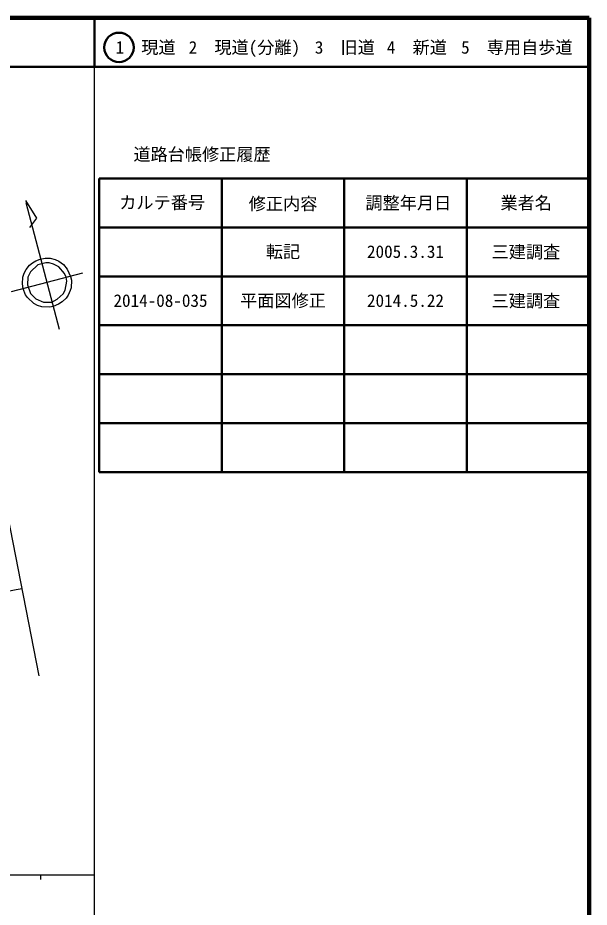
# Model space of a CAD drawing. Units: millimetres, scale not verified. Extents: x 40000 to 680000, y 20000 to 380000.
# Drawn here: x 563373 to 680000, y 198357 to 380000 of the extents above; entities that cross this region are included whole.
import ezdxf
from ezdxf.enums import TextEntityAlignment as Align

# ---------------------------------------------------------------- set-up
doc = ezdxf.new("R2010")
doc.units = ezdxf.units.MM
doc.header["$LTSCALE"] = 1000
for name, color, linetype, lineweight in [('M-BGD', 7, 'Continuous', 25), ('M-BMK-SRVR', 3, 'Continuous', 25), ('M-TTL', 2, 'Continuous', 140), ('M-TTL-BAND', 7, 'Continuous', 25), ('M-TTL-FRAM', 2, 'Continuous', 50), ('M-TTL-LINE', 7, 'Continuous', 50)]:
    doc.layers.add(name, color=color, linetype=linetype, lineweight=lineweight)
doc.layers.add('M-TTL-TXT', color=7, linetype='Continuous')
doc.styles.add('ＭＳ ゴシック', font='')
doc.styles.get('ＭＳ ゴシック').set_extended_font_data('MS Gothic')

msp = doc.modelspace()

# ---------------------------------------------------------------- linework, layer by layer
at = {"layer": 'M-BGD'}
for p, q in [((571865, 316329), (565092, 342237)), ((576606, 327844), (562044, 324034))]:
    msp.add_line(p, q, dxfattribs=at)
for points in [[(564922, 342660), (567208, 339104), (565769, 337157)], [(328448, 229122), (336322, 229207), (339878, 229292), (352070, 229715), (364601, 230392), (374846, 231070), (388392, 232255), (400500, 233525), (410490, 234795), (423868, 236658), (436314, 238605), (444696, 240044), (563060, 263243), (564251, 263466)]]:
    msp.add_lwpolyline(points, dxfattribs=at)
for points in [[(567970, 330722), (568986, 330892), (570002, 330892), (571018, 330638), (571780, 330299), (572712, 329622), (573474, 328690), (574151, 327166), (574320, 326404), (574236, 324880), (574066, 324288), (573643, 323356), (573220, 322764), (572458, 322002), (571696, 321494), (570595, 321070), (569918, 320901), (568309, 320986), (567378, 321240), (566616, 321663), (565346, 322848), (564922, 323441), (564499, 324626), (564330, 325642), (564414, 326997), (564668, 327844), (565092, 328606), (565769, 329452), (566362, 329960), (567039, 330384)], [(567462, 329537), (565938, 328098), (565430, 326997), (565346, 325473), (565938, 323695), (567039, 322594), (568648, 321917), (570341, 321917), (571442, 322510), (572627, 323610), (573050, 324372), (573389, 326235), (573220, 326997), (572881, 327759), (571780, 329114), (570680, 329706), (569748, 329960), (569071, 329960)]]:
    msp.add_lwpolyline(points, close=True, dxfattribs=at)
at = {"layer": 'M-BMK-SRVR'}
msp.add_line((567747, 245624), (558110, 294809), dxfattribs=at)
at = {"layer": 'M-TTL'}
for p, q in [((680000, 380000), (40000, 380000)), ((680000, 20000), (680000, 380000))]:
    msp.add_line(p, q, dxfattribs=at)
at = {"layer": 'M-TTL-BAND'}
for p, q in [((579000, 20000), (579000, 370000)), ((40000, 205000), (579000, 205000)), ((568000, 205000), (568000, 204000))]:
    msp.add_line(p, q, dxfattribs=at)
at = {"layer": 'M-TTL-FRAM'}
for p, q in [((580000, 347197), (580000, 287197)), ((580000, 347197), (680000, 347197)), ((580000, 287197), (680000, 287197))]:
    msp.add_line(p, q, dxfattribs=at)
at = {"layer": 'M-TTL-LINE'}
for p, q in [((579000, 380000), (579000, 370000)), ((40000, 370000), (680000, 370000)), ((605000, 347197), (605000, 287197)), ((630000, 347197), (630000, 287197)), ((655000, 347197), (655000, 287197)), ((580000, 337197), (680000, 337197)), ((580000, 327197), (680000, 327197)), ((580000, 317197), (680000, 317197)), ((580000, 307197), (680000, 307197)), ((580000, 297197), (680000, 297197))]:
    msp.add_line(p, q, dxfattribs=at)
msp.add_circle((584031, 373958), 3000, dxfattribs=at)

# ---------------------------------------------------------------- texts
at = {"layer": 'M-TTL-TXT', "style": 'ＭＳ ゴシック'}
for s, p in [('1\u3000現道', (589448, 373958)), ('2\u3000現道(分離)', (609619, 373958)), ('3\u3000旧道', (630121, 373958)), ('4\u3000新道', (644824, 373958)), ('5\u3000専用自歩道', (665228, 373958)), ('道路台帳修正履歴', (600968, 352113)), ('カルテ番号', (592839, 342277)), ('修正内容', (617509, 342023)), ('調整年月日', (643089, 342197)), ('業者名', (667134, 342197)), ('転記', (617500, 332245)), ('2005.3.31', (642500, 332245)), ('三建調査', (667077, 332189)), ('2014-08-035', (592500, 322245)), ('平面図修正', (617500, 322245)), ('2014.5.22', (642500, 322245)), ('三建調査', (667077, 322189))]:
    msp.add_text(s, height=2566, dxfattribs=at).set_placement(p, align=Align.MIDDLE_CENTER)

doc.saveas('drawing.dxf')
